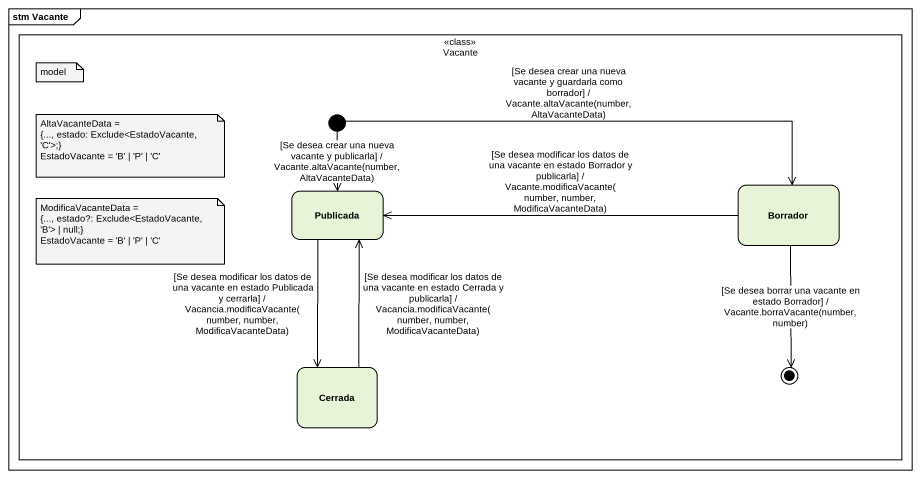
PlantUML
@startuml
mainframe stm Vacante
hide empty description
state Vacante <<class>> {
  state Publicada
  state Borrador
  state Cerrada
  [*] --> Publicada : [Se desea crear una nueva vacante y publicarla] / Vacante.altaVacante(number, AltaVacanteData)
  [*] -right-> Borrador : [Se desea crear una nueva vacante y guardarla como borrador] / Vacante.altaVacante(number, AltaVacanteData)
  Borrador --> [*] : [Se desea borrar una vacante en estado Borrador] / Vacante.borraVacante(number,number)
}
Publicada --> Cerrada : [Se desea modificar los datos de una vacante en estado Publicada y cerrarla] / Vacancia.modificaVacante(number, number, ModificaVacanteData)
Borrador -left-> Publicada : [Se desea modificar los datos de una vacante en estado Borrador y publicarla] / Vacante.modificaVacante(number, number, ModificaVacanteData)
Cerrada -up-> Publicada : [Se desea modificar los datos de una vacante en estado Cerrada y publicarla] / Vacancia.modificaVacante(number, number, ModificaVacanteData)
note as N1
  model
end note
note as N2
  AltaVacanteData =
  {..., estado: Exclude<EstadoVacante, 'C'>;}
  EstadoVacante = 'B' | 'P' | 'C'
end note
note as N3
  ModificaVacanteData =
  {..., estado?: Exclude<EstadoVacante, 'B'> | null;}
  EstadoVacante = 'B' | 'P' | 'C'
end note
@enduml
